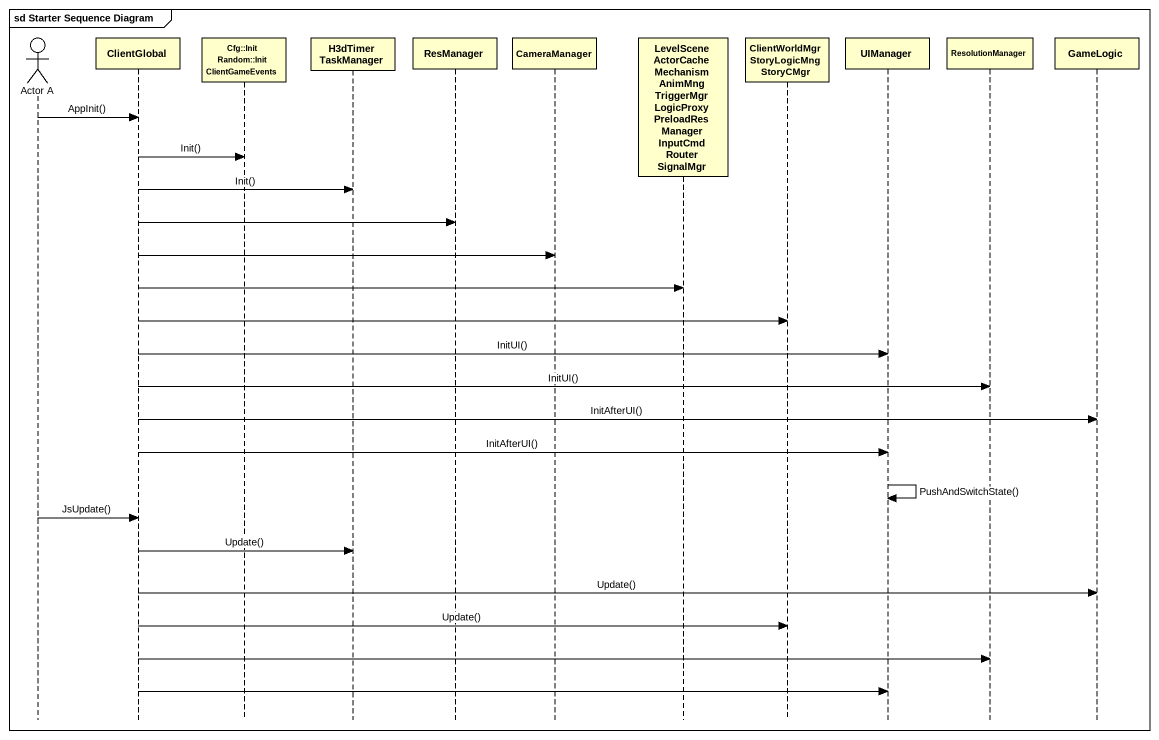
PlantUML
@startuml
mainframe sd Starter Sequence Diagram
hide footbox
actor "Actor A" as Actor_A
participant ClientGlobal
participant "Cfg::Init Random::Init ClientGameEvents" as Cfg_Init_Random_Init
participant "H3dTimer TaskManager" as H3dTimer_TaskManager
participant ResManager
participant CameraManager
participant "LevelSceneActorCache MechanismAnimMng TriggerMgr LogicProxy PreloadResManager InputCmdRouter SignalMgr" as LevelSceneActorCache
participant "ClientWorldMgr StoryLogicMng StoryCMgr" as ClientWorldMgr
participant UIManager
participant ResolutionManager
participant GameLogic

Actor_A -> ClientGlobal : AppInit()
ClientGlobal -> Cfg_Init_Random_Init : Init()
ClientGlobal -> H3dTimer_TaskManager : Init()
ClientGlobal -> ResManager
ClientGlobal -> CameraManager
ClientGlobal -> LevelSceneActorCache
ClientGlobal -> ClientWorldMgr
ClientGlobal -> UIManager : InitUI()
ClientGlobal -> ResolutionManager : InitUI()
ClientGlobal -> GameLogic : InitAfterUI()
ClientGlobal -> UIManager : InitAfterUI()
UIManager -> UIManager : PushAndSwitchState()
Actor_A -> ClientGlobal : JsUpdate()
ClientGlobal -> H3dTimer_TaskManager : Update()
ClientGlobal -> GameLogic : Update()
ClientGlobal -> ClientWorldMgr : Update()
ClientGlobal -> ResolutionManager
ClientGlobal -> UIManager
@enduml
